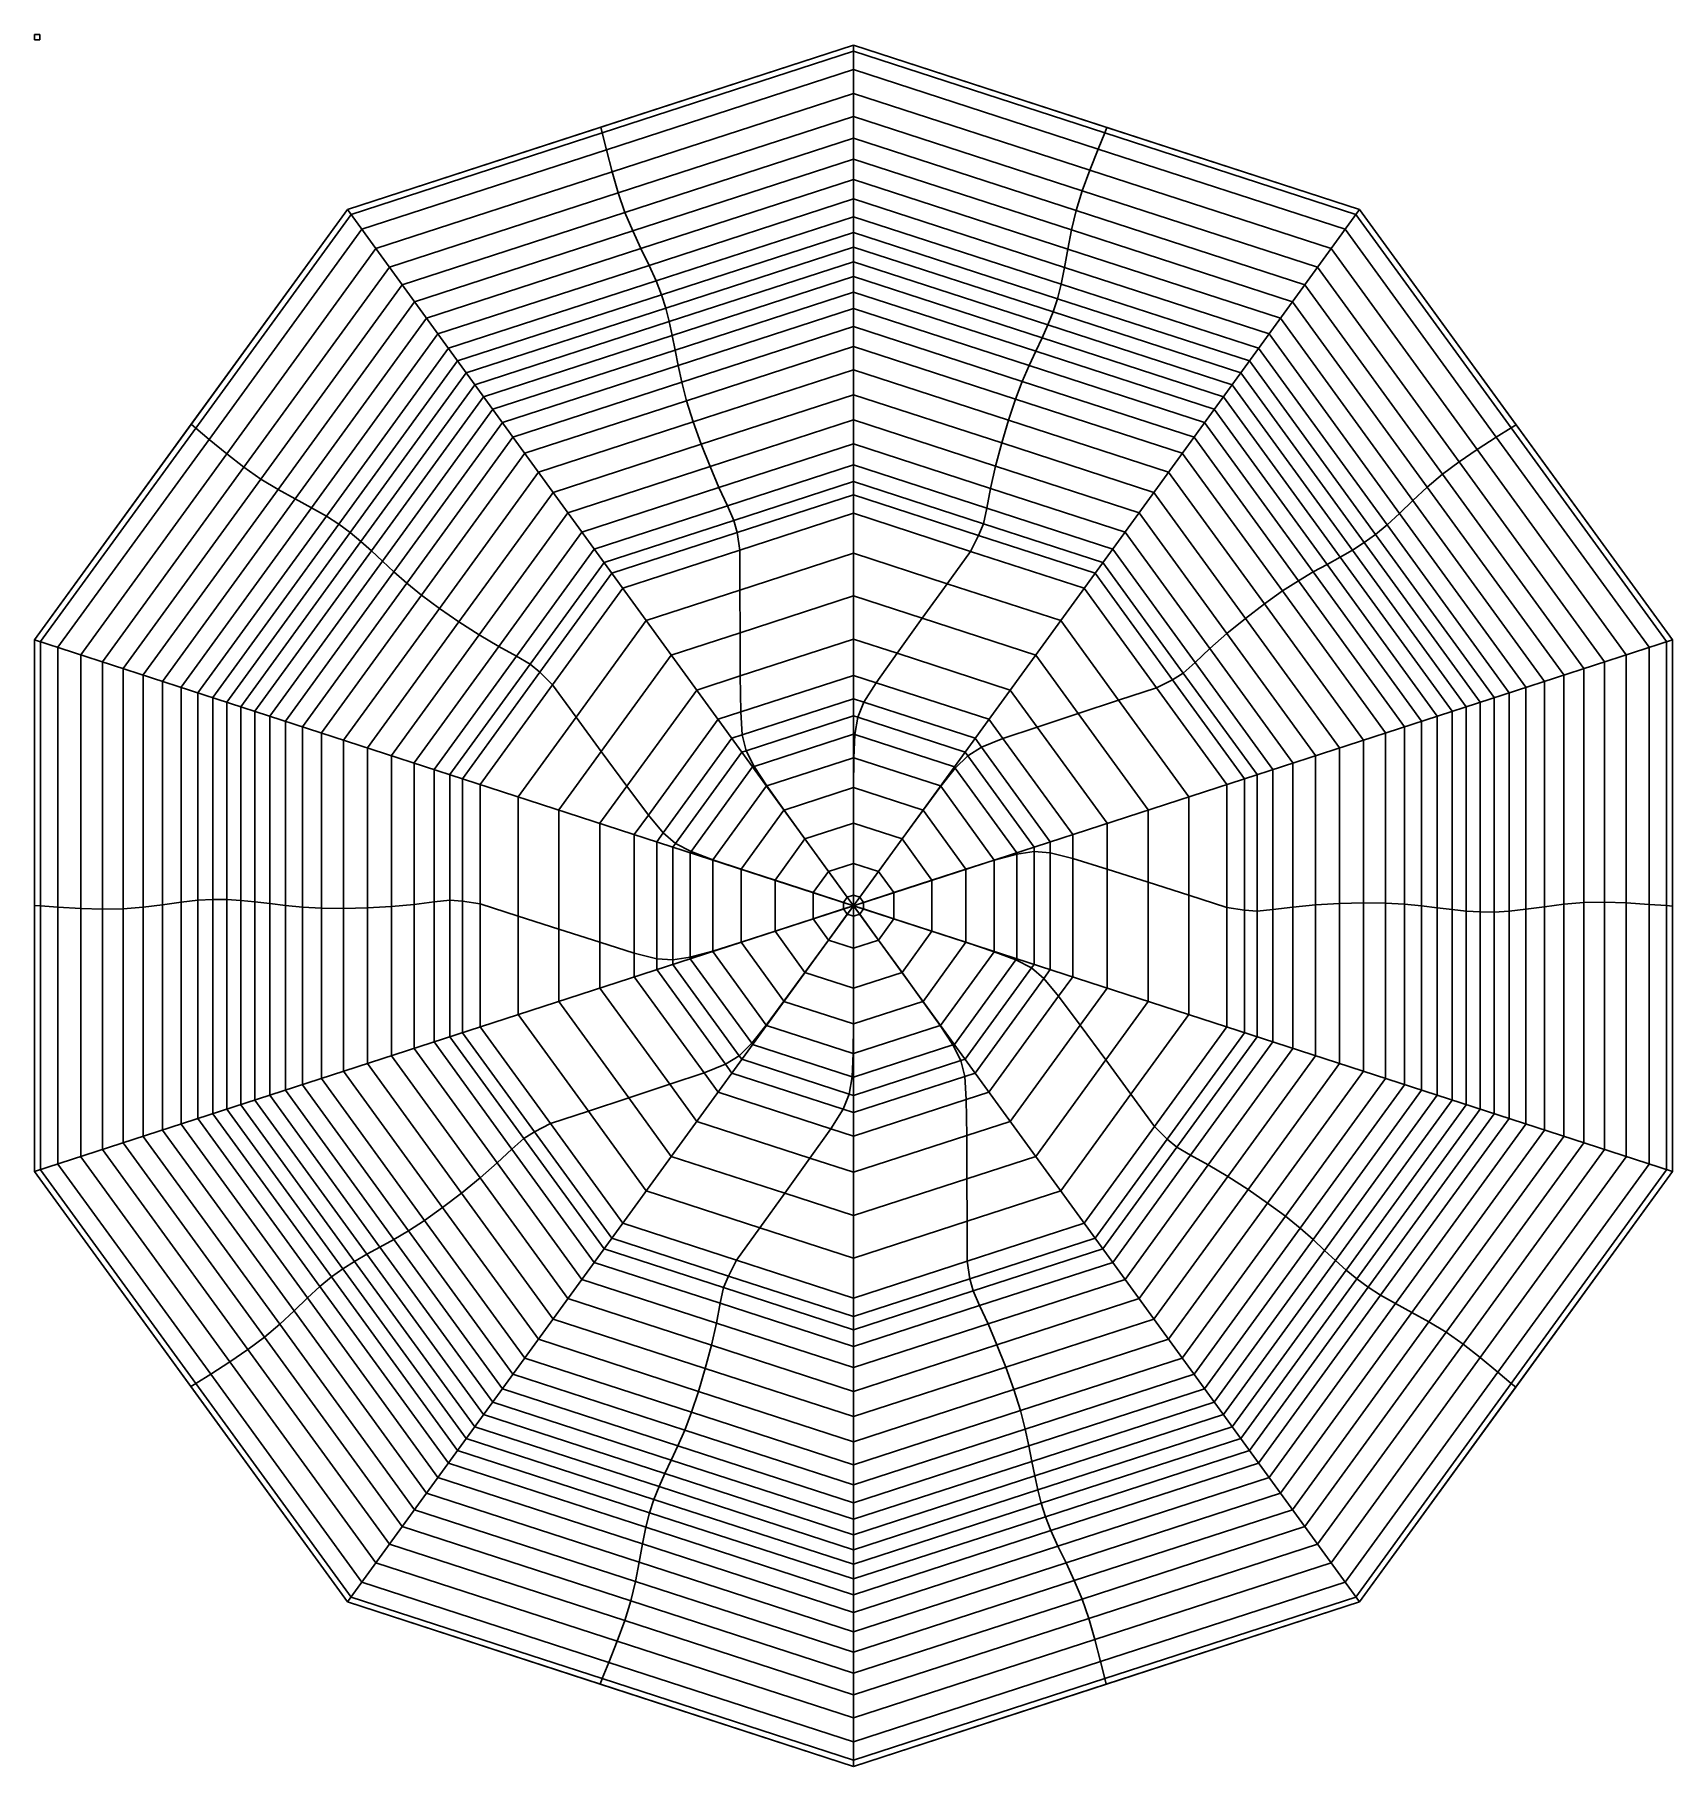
# Model space of a CAD drawing. Extents: x -1573 to 1573, y -1654 to 1674.
import ezdxf

# ---------------------------------------------------------------- set-up
doc = ezdxf.new("R2010")
doc.units = 0

msp = doc.modelspace()

# ---------------------------------------------------------------- linework, layer by layer
at = {"layer": 'CutLine', "color": 250, "linetype": 'CONTINUOUS'}
for p, q in [((-972, 1337.8), (0, 1653.7)), ((0, 1653.7), (972, 1337.8)), ((-1572.7, 511), (-972, 1337.8)), ((972, 1337.8), (1572.7, 511)), ((-1572.7, -511), (-1572.7, 511)), ((1572.7, 511), (1572.7, -511)), ((-972, -1337.8), (-1572.7, -511)), ((1572.7, -511), (972, -1337.8)), ((0, -1653.7), (-972, -1337.8)), ((972, -1337.8), (0, -1653.7))]:
    msp.add_line(p, q, dxfattribs=at)
at = {"layer": 'MountainLine', "color": 1, "linetype": 'CONTINUOUS'}
for p, q in [((-485.3, 1496), (0, 1653.7)), ((-485.3, 1496), (0, 1653.7)), ((-482.6, 1485.1), (0, 1641.9)), ((0, 0), (0, 1653.7)), ((-474.6, 1452.4), (0, 1606.6)), ((-463.6, 1409.9), (0, 1560.5)), ((-451.9, 1369.7), (0, 1516.5)), ((-439, 1332.1), (0, 1474.8)), ((482.5, 1485.1), (965.1, 1328.3)), ((486.7, 1495.5), (972, 1337.8)), ((486.7, 1495.5), (972, 1337.8)), ((-424.1, 1296.7), (0, 1434.5)), ((469.7, 1453.9), (944.3, 1299.7)), ((453.7, 1413.1), (917.3, 1262.5)), ((-408.2, 1262.6), (0, 1395.2)), ((439.5, 1373.7), (891.4, 1226.9)), ((-1271.9, 925), (-972, 1337.8)), ((-1271.9, 925), (-972, 1337.8)), ((0, 0), (-972, 1337.8)), ((405.5, 1226.1), (0, 1357.9)), ((0, 0), (972, 1337.8)), ((427.8, 1335.8), (866.8, 1193.1)), ((-1263.4, 917.8), (-965.1, 1328.3)), ((-1237.6, 896), (-944.3, 1299.7)), ((399.1, 1194.1), (0, 1323.8)), ((419, 1298.3), (843.2, 1160.5)), ((391.8, 1166.3), (0, 1293.6)), ((383.3, 1140.8), (0, 1265.4)), ((-1203.8, 868.2), (-917.3, 1262.5)), ((373.5, 1116.1), (0, 1237.4)), ((411.9, 1261.4), (820.1, 1128.7)), ((-1170.7, 842.5), (-891.4, 1226.9)), ((-392.6, 1230.3), (-798.1, 1098.5)), ((-379, 1200.7), (-778.1, 1071)), ((362.4, 1091), (0, 1208.8)), ((-1138.2, 819.6), (-866.8, 1193.1)), ((-368.6, 1173.9), (-760.4, 1046.6)), ((-342.7, 1067.7), (0, 1179)), ((-1105.3, 799.7), (-843.2, 1160.5)), ((-360.4, 1148.2), (-743.8, 1023.7)), ((-336.9, 1037.8), (0, 1147.3)), ((-1072.4, 781.5), (-820.1, 1128.7)), ((-353.8, 1122.5), (-727.3, 1001.1)), ((-329.9, 1005.7), (0, 1112.9)), ((1048.7, 753.6), (798.1, 1098.5)), ((-348.1, 1095.7), (-710.5, 977.9)), ((-320.5, 970.2), (0, 1074.3)), ((350.3, 1065.2), (693, 953.8)), ((1024.8, 731.5), (778.1, 1071)), ((337.4, 1037.7), (674.4, 928.2)), ((1002.5, 713.3), (760.4, 1046.6)), ((-307.7, 929.8), (0, 1029.8)), ((324.2, 1007.5), (654.1, 900.3)), ((958.2, 683.4), (727.3, 1001.1)), ((980.7, 697.6), (743.8, 1023.7)), ((-292.4, 886.7), (0, 981.7)), ((311, 973.3), (631.5, 869.2)), ((934.5, 669.6), (710.5, 977.9)), ((-904.8, 662.3), (-693, 953.8)), ((-275.6, 843.7), (0, 933.3)), ((297.6, 933.1), (605.3, 833.1)), ((-882.6, 641.6), (-674.4, 928.2)), ((-858, 619.7), (-654.1, 900.3)), ((1234.6, 900.2), (1527.9, 496.5)), ((1263.3, 917.9), (1561.5, 507.4)), ((1272.8, 923.8), (1572.7, 511)), ((1272.8, 923.8), (1572.7, 511)), ((-829.6, 596.5), (-631.5, 869.2)), ((-258.4, 803.4), (0, 887.4)), ((284.7, 889.2), (577, 794.2)), ((1197.7, 876.6), (1484.2, 482.2)), ((-795.4, 571.3), (-605.3, 833.1)), ((256, 763.9), (0, 847)), ((273, 844.6), (548.6, 755)), ((1163, 853), (1442.3, 468.6)), ((249.4, 733.8), (0, 814.8)), ((263.2, 801.9), (521.6, 717.9)), ((1102.1, 804.1), (1364.3, 443.3)), ((1131.2, 829.2), (1402.6, 455.7)), ((-757.7, 545.5), (-577, 794.2)), ((-241.9, 768.4), (-497.9, 685.3)), ((240.4, 711.5), (0, 789.6)), ((1074.6, 778.4), (1326.9, 431.1)), ((-1040.8, 764.5), (-1291.4, 419.6)), ((-1012.3, 748.6), (-1259, 409.1)), ((-988.2, 733), (-1230.3, 399.8)), ((-718.9, 520.6), (-548.6, 755)), ((-229.6, 740.2), (-478.9, 659.2)), ((225, 680.8), (0, 753.9)), ((-966.5, 717.1), (-1203.4, 391)), ((-946, 700.1), (-1176.9, 382.4)), ((-681.3, 498.1), (-521.6, 717.9)), ((-223.7, 716.9), (-464.1, 638.8)), ((-925.6, 681.8), (-1149.6, 373.5)), ((-218.1, 683), (-443.1, 609.9)), ((-218.1, 606.3), (0, 677.2)), ((656.1, 467.5), (497.9, 685.3)), ((612.6, 434.3), (464.1, 638.8)), ((633.1, 447.1), (478.9, 659.2)), ((882.9, 641.2), (1091.1, 354.5)), ((909.5, 655.9), (1121.3, 364.3)), ((179.9, 618.7), (398, 547.8)), ((582.2, 418.5), (443.1, 609.9)), ((823.7, 604.7), (1021.8, 332)), ((854.5, 624.5), (1058.4, 343.9)), ((-217.8, 524.6), (0, 595.4)), ((789.2, 580), (979.4, 318.2)), ((-532.8, 362.3), (-398, 547.8)), ((132.2, 552.4), (350, 481.7)), ((753, 552.1), (933.7, 303.4)), ((0, 0), (-1572.7, 511)), ((-1572.7, 0.7), (-1572.7, 511)), ((-1572.7, 0.7), (-1572.7, 511)), ((-1561.5, -0.1), (-1561.5, 507.4)), ((-217.4, 441.6), (0, 512.2)), ((0, 0), (1572.7, 511)), ((717.3, 522.8), (887.6, 288.4)), ((-1527.9, -2.6), (-1527.9, 496.5)), ((-1484.2, -5.2), (-1484.2, 482.2)), ((-1442.3, -6.5), (-1442.3, 468.6)), ((-647.4, 479.5), (-805.6, 261.7)), ((-484.6, 296.4), (-350, 481.7)), ((83.7, 485), (301.1, 414.4)), ((684.3, 494), (844, 274.2)), ((-1402.6, -5.9), (-1402.6, 455.7)), ((-1364.3, -2.7), (-1364.3, 443.3)), ((-620.8, 463.9), (-775, 251.8)), ((-602.4, 448.5), (-750.9, 244)), ((-216.6, 372.3), (0, 442.6)), ((-1326.9, 1.9), (-1326.9, 431.1)), ((-577.9, 424.4), (-717, 233)), ((-435.4, 229.4), (-301.1, 414.4)), ((43.6, 428.5), (260.2, 358.1)), ((1230.3, -12.2), (1230.3, 399.8)), ((1259, -10.6), (1259, 409.1)), ((1291.4, -6.7), (1291.4, 419.6)), ((-213.7, 328), (0, 397.5)), ((19.9, 391), (233.6, 321.6)), ((431.6, 369.2), (566.2, 184)), ((509.2, 394.8), (644, 209.3)), ((1149.6, -7.5), (1149.6, 373.5)), ((1176.9, -10.3), (1176.9, 382.4)), ((1203.4, -12), (1203.4, 391)), ((-1121.3, 4), (-1121.3, 364.3)), ((-1091.1, 0.3), (-1091.1, 354.5)), ((-1058.4, -3), (-1058.4, 343.9)), ((-394, 173.9), (-260.2, 358.1)), ((-206.3, 297.7), (0, 364.8)), ((8.1, 362.1), (214.4, 295.1)), ((352.8, 343.2), (487.1, 158.3)), ((-1021.8, -5), (-1021.8, 332)), ((-979.4, -5.3), (-979.4, 318.2)), ((-933.7, -4), (-933.7, 303.4)), ((-365.7, 139.8), (-233.6, 321.6)), ((-190.9, 267.6), (0, 329.6)), ((2.8, 328.7), (193.7, 266.6)), ((246, 304.6), (378, 122.8)), ((287.1, 321), (421, 136.8)), ((-887.6, -1.4), (-887.6, 288.4)), ((-844, 2.5), (-844, 274.2)), ((-341.9, 119.6), (-214.4, 295.1)), ((-311.7, 104.2), (-193.7, 266.6)), ((-166.5, 230.2), (0, 284.2)), ((0.6, 284), (167.1, 230)), ((219.4, 288.2), (346.9, 112.7)), ((195.5, 264.3), (313.5, 101.9)), ((717, -3.6), (717, 233)), ((750.9, -8.8), (750.9, 244)), ((775, -10.4), (775, 251.8)), ((805.6, -7.4), (805.6, 261.7)), ((-644, -20.1), (-644, 209.3)), ((-270, 88.4), (-167.1, 230)), ((-133.4, 183.8), (0, 227.1)), ((0.1, 227.1), (133.5, 183.8)), ((167.5, 229.4), (270.3, 87.8)), ((-566.2, -45), (-566.2, 184)), ((-216, 70.3), (-133.5, 183.8)), ((133.6, 183.7), (216, 70.2)), ((-487.1, -70.3), (-487.1, 158.3)), ((-421, -91), (-421, 136.8)), ((-93.2, 128.2), (0, 158.5)), ((0, 158.5), (93.2, 128.2)), ((-378, -101.9), (-378, 122.8)), ((-346.9, -104.2), (-346.9, 112.7)), ((-313.5, -98.9), (-313.5, 101.9)), ((-150.7, 49), (-93.2, 128.2)), ((93.2, 128.2), (150.7, 49)), ((346.9, 104.2), (346.9, -112.7)), ((378, 101.9), (378, -122.8)), ((-270.3, -87.2), (-270.3, 87.8)), ((-216, -70.1), (-216, 70.2)), ((-47.9, 65.9), (0, 81.4)), ((0, 81.4), (47.9, 65.9)), ((216, 70.1), (216, -70.2)), ((270.3, 87.2), (270.3, -87.8)), ((313.5, 98.9), (313.5, -101.9)), ((421, 91), (421, -136.8)), ((487.1, 70.3), (487.1, -158.3)), ((-150.7, -49), (-150.7, 49)), ((-77.4, 25.2), (-47.9, 65.9)), ((47.9, 65.9), (77.5, 25.2)), ((150.7, 49), (150.7, -49)), ((566.2, 45), (566.2, -184)), ((0, 0), (-1572.7, -511)), ((-1291.4, 6.7), (-1291.4, -419.6)), ((-1259, 10.6), (-1259, -409.1)), ((-1230.3, 12.2), (-1230.3, -399.8)), ((-1203.4, 12), (-1203.4, -391)), ((-1176.9, 10.3), (-1176.9, -382.4)), ((-1149.6, 7.5), (-1149.6, -373.5)), ((0, 0), (-972, -1337.8)), ((-805.6, 7.4), (-805.6, -261.7)), ((-775, 10.4), (-775, -251.8)), ((-750.9, 8.8), (-750.9, -244)), ((-717, 3.6), (-717, -233)), ((-77.5, -25.2), (-77.5, 25.2)), ((-19.4, 6.3), (-12, 16.5)), ((-19.4, -6.3), (-19.4, 6.3)), ((-12, 16.5), (0, 20.4)), ((0, 20.4), (12, 16.5)), ((0, 0), (0, -1653.7)), ((0, 0), (972, -1337.8)), ((0, 0), (1572.7, -511)), ((0, 0), (0, 0)), ((0, 0), (0, 0)), ((0, 0), (0, 0)), ((0, 0), (0, 0)), ((0, 0), (0, 0)), ((0, 0), (0, 0)), ((0, 0), (0, 0)), ((0, 0), (0, 0)), ((0, 0), (0, 0)), ((0, 0), (0, 0)), ((0, 0), (0, 0)), ((0, 0), (0, 0)), ((0, 0), (0, 0)), ((0, 0), (0, 0)), ((0, 0), (0, 0)), ((0, 0), (0, 0)), ((0, 0), (0, 0)), ((0, 0), (0, 0)), ((0, 0), (0, 0)), ((0, 0), (0, 0)), ((12, 16.5), (19.4, 6.3)), ((19.4, 6.3), (19.4, -6.3)), ((77.5, 25.2), (77.5, -25.2)), ((644, 20.1), (644, -209.3)), ((887.6, 1.4), (887.6, -288.4)), ((933.7, 4), (933.7, -303.4)), ((979.4, 5.3), (979.4, -318.2)), ((1021.8, 5), (1021.8, -332)), ((1058.4, 3), (1058.4, -343.9)), ((1364.3, 2.7), (1364.3, -443.3)), ((1402.6, 5.9), (1402.6, -455.7)), ((1442.3, 6.5), (1442.3, -468.6)), ((1484.2, 5.2), (1484.2, -482.2)), ((1527.9, 2.6), (1527.9, -496.5)), ((1561.5, 0.1), (1561.5, -507.4)), ((-47.9, -65.9), (-77.5, -25.2)), ((-12, -16.5), (-19.4, -6.3)), ((0, -20.4), (-12, -16.5)), ((12, -16.5), (0, -20.4)), ((19.4, -6.3), (12, -16.5)), ((77.4, -25.2), (47.9, -65.9)), ((844, -2.5), (844, -274.2)), ((1091.1, -0.3), (1091.1, -354.5)), ((1121.3, -4), (1121.3, -364.3)), ((1326.9, -1.9), (1326.9, -431.1)), ((1572.7, -0.7), (1572.7, -511)), ((1572.7, -0.7), (1572.7, -511)), ((-93.2, -128.2), (-150.7, -49)), ((0, -81.4), (-47.9, -65.9)), ((47.9, -65.9), (0, -81.4)), ((150.7, -49), (93.2, -128.2)), ((-167.5, -229.4), (-270.3, -87.8)), ((-133.6, -183.7), (-216, -70.2)), ((216, -70.3), (133.5, -183.8)), ((270, -88.4), (167.1, -230)), ((-246, -304.6), (-378, -122.8)), ((-219.4, -288.2), (-346.9, -112.7)), ((-195.5, -264.3), (-313.5, -101.9)), ((0, -158.5), (-93.2, -128.2)), ((93.2, -128.2), (0, -158.5)), ((311.7, -104.2), (193.7, -266.6)), ((341.9, -119.6), (214.4, -295.1)), ((-352.8, -343.2), (-487.1, -158.3)), ((-287.1, -321), (-421, -136.8)), ((365.7, -139.8), (233.6, -321.6)), ((-431.6, -369.2), (-566.2, -184)), ((-0.1, -227.1), (-133.5, -183.8)), ((133.4, -183.8), (0, -227.1)), ((394, -173.9), (260.2, -358.1)), ((-509.2, -394.8), (-644, -209.3)), ((-0.6, -284), (-167.1, -230)), ((166.5, -230.2), (0, -284.2)), ((435.4, -229.4), (301.1, -414.4)), ((577.9, -424.4), (717, -233)), ((602.4, -448.5), (750.9, -244)), ((620.8, -463.9), (775, -251.8)), ((647.4, -479.5), (805.6, -261.7)), ((-717.3, -522.8), (-887.6, -288.4)), ((-684.3, -494), (-844, -274.2)), ((-8.1, -362.1), (-214.4, -295.1)), ((-2.8, -328.7), (-193.7, -266.6)), ((190.9, -267.6), (0, -329.6)), ((206.3, -297.7), (0, -364.8)), ((484.6, -296.4), (350, -481.7)), ((-823.7, -604.7), (-1021.8, -332)), ((-789.2, -580), (-979.4, -318.2)), ((-753, -552.1), (-933.7, -303.4)), ((-19.9, -391), (-233.6, -321.6)), ((213.7, -328), (0, -397.5)), ((-909.5, -655.9), (-1121.3, -364.3)), ((-882.9, -641.2), (-1091.1, -354.5)), ((-854.5, -624.5), (-1058.4, -343.9)), ((-43.6, -428.5), (-260.2, -358.1)), ((532.8, -362.3), (398, -547.8)), ((216.6, -372.3), (0, -442.6)), ((925.6, -681.8), (1149.6, -373.5)), ((946, -700.1), (1176.9, -382.4)), ((966.5, -717.1), (1203.4, -391)), ((-1074.6, -778.4), (-1326.9, -431.1)), ((-582.2, -418.5), (-443.1, -609.9)), ((-83.7, -485), (-301.1, -414.4)), ((988.2, -733), (1230.3, -399.8)), ((1012.3, -748.6), (1259, -409.1)), ((1040.8, -764.5), (1291.4, -419.6)), ((-1131.2, -829.2), (-1402.6, -455.7)), ((-1102.1, -804.1), (-1364.3, -443.3)), ((-633.1, -447.1), (-478.9, -659.2)), ((-612.6, -434.3), (-464.1, -638.8)), ((217.4, -441.6), (0, -512.2)), ((-1234.6, -900.2), (-1527.9, -496.5)), ((-1197.7, -876.6), (-1484.2, -482.2)), ((-1163, -853), (-1442.3, -468.6)), ((-656.1, -467.5), (-497.9, -685.3)), ((-132.2, -552.4), (-350, -481.7)), ((681.3, -498.1), (521.6, -717.9)), ((-1272.8, -923.8), (-1572.7, -511)), ((-1272.8, -923.8), (-1572.7, -511)), ((-1263.3, -917.9), (-1561.5, -507.4)), ((217.8, -524.6), (0, -595.4)), ((718.9, -520.6), (548.6, -755)), ((-179.9, -618.7), (-398, -547.8)), ((757.7, -545.5), (577, -794.2)), ((795.4, -571.3), (605.3, -833.1)), ((829.6, -596.5), (631.5, -869.2)), ((218.1, -606.3), (0, -677.2)), ((218.1, -683), (443.1, -609.9)), ((858, -619.7), (654.1, -900.3)), ((223.7, -716.9), (464.1, -638.8)), ((229.6, -740.2), (478.9, -659.2)), ((882.6, -641.6), (674.4, -928.2)), ((904.8, -662.3), (693, -953.8)), ((-980.7, -697.6), (-743.8, -1023.7)), ((-958.2, -683.4), (-727.3, -1001.1)), ((-934.5, -669.6), (-710.5, -977.9)), ((-225, -680.8), (0, -753.9)), ((241.9, -768.4), (497.9, -685.3)), ((-1024.8, -731.5), (-778.1, -1071)), ((-1002.5, -713.3), (-760.4, -1046.6)), ((-263.2, -801.9), (-521.6, -717.9)), ((-240.4, -711.5), (0, -789.6)), ((-1048.7, -753.6), (-798.1, -1098.5)), ((-273, -844.6), (-548.6, -755)), ((-256, -763.9), (0, -847)), ((-249.4, -733.8), (0, -814.8)), ((-284.7, -889.2), (-577, -794.2)), ((1072.4, -781.5), (820.1, -1128.7)), ((258.4, -803.4), (0, -887.4)), ((1105.3, -799.7), (843.2, -1160.5)), ((1138.2, -819.6), (866.8, -1193.1)), ((-297.6, -933.1), (-605.3, -833.1)), ((275.6, -843.7), (0, -933.3)), ((1170.7, -842.5), (891.4, -1226.9)), ((-311, -973.3), (-631.5, -869.2)), ((292.4, -886.7), (0, -981.7)), ((1203.8, -868.2), (917.3, -1262.5)), ((1237.6, -896), (944.3, -1299.7)), ((-337.4, -1037.7), (-674.4, -928.2)), ((-324.2, -1007.5), (-654.1, -900.3)), ((307.7, -929.8), (0, -1029.8)), ((1263.4, -917.8), (965.1, -1328.3)), ((1271.9, -925), (972, -1337.8)), ((1271.9, -925), (972, -1337.8)), ((-350.3, -1065.2), (-693, -953.8)), ((320.5, -970.2), (0, -1074.3)), ((348.1, -1095.7), (710.5, -977.9)), ((329.9, -1005.7), (0, -1112.9)), ((353.8, -1122.5), (727.3, -1001.1)), ((360.4, -1148.2), (743.8, -1023.7)), ((336.9, -1037.8), (0, -1147.3)), ((368.6, -1173.9), (760.4, -1046.6)), ((-362.4, -1091), (0, -1208.8)), ((342.7, -1067.7), (0, -1179)), ((379, -1200.7), (778.1, -1071)), ((-411.9, -1261.4), (-820.1, -1128.7)), ((-373.5, -1116.1), (0, -1237.4)), ((392.6, -1230.3), (798.1, -1098.5)), ((-419, -1298.3), (-843.2, -1160.5)), ((-383.3, -1140.8), (0, -1265.4)), ((-427.8, -1335.8), (-866.8, -1193.1)), ((-399.1, -1194.1), (0, -1323.8)), ((-391.8, -1166.3), (0, -1293.6)), ((-439.5, -1373.7), (-891.4, -1226.9)), ((-405.5, -1226.1), (0, -1357.9)), ((-453.7, -1413.1), (-917.3, -1262.5)), ((408.2, -1262.6), (0, -1395.2)), ((424.1, -1296.7), (0, -1434.5)), ((-482.5, -1485.1), (-965.1, -1328.3)), ((-469.7, -1453.9), (-944.3, -1299.7)), ((-486.7, -1495.5), (-972, -1337.8)), ((-486.7, -1495.5), (-972, -1337.8)), ((439, -1332.1), (0, -1474.8)), ((451.9, -1369.7), (0, -1516.5)), ((463.6, -1409.9), (0, -1560.5)), ((474.6, -1452.4), (0, -1606.6)), ((482.6, -1485.1), (0, -1641.9)), ((485.3, -1496), (0, -1653.7)), ((485.3, -1496), (0, -1653.7))]:
    msp.add_line(p, q, dxfattribs=at)
at = {"layer": 'reference 10mm', "color": 250, "linetype": 'CONTINUOUS'}
for p, q in [((-1562.7, 1673.7), (-1572.7, 1673.7)), ((-1572.7, 1673.7), (-1572.7, 1663.7)), ((-1572.7, 1663.7), (-1562.7, 1663.7)), ((-1562.7, 1663.7), (-1562.7, 1673.7))]:
    msp.add_line(p, q, dxfattribs=at)
at = {"layer": 'ValleyLine', "color": 5, "linetype": 'CONTINUOUS'}
for p, q in [((486.7, 1495.5), (0, 1653.7)), ((486.7, 1495.5), (0, 1653.7)), ((482.5, 1485.1), (0, 1641.9)), ((469.7, 1453.9), (0, 1606.6)), ((453.7, 1413.1), (0, 1560.5)), ((439.5, 1373.7), (0, 1516.5)), ((-485.3, 1496), (-972, 1337.8)), ((-485.3, 1496), (-972, 1337.8)), ((-482.6, 1485.1), (-965.1, 1328.3)), ((-482.6, 1485.1), (-485.3, 1496)), ((-485.3, 1496), (-485.3, 1496)), ((-485.3, 1496), (-485.3, 1496)), ((-474.6, 1452.4), (-482.6, 1485.1)), ((427.8, 1335.8), (0, 1474.8)), ((469.7, 1453.9), (482.5, 1485.1)), ((482.5, 1485.1), (486.7, 1495.5)), ((486.7, 1495.5), (486.7, 1495.5)), ((486.7, 1495.5), (486.7, 1495.5)), ((-474.6, 1452.4), (-944.3, 1299.7)), ((-463.6, 1409.9), (-474.6, 1452.4)), ((419, 1298.3), (0, 1434.5)), ((453.7, 1413.1), (469.7, 1453.9)), ((-463.6, 1409.9), (-917.3, 1262.5)), ((-451.9, 1369.7), (-463.6, 1409.9)), ((439.5, 1373.7), (453.7, 1413.1)), ((-451.9, 1369.7), (-891.4, 1226.9)), ((-439, 1332.1), (-451.9, 1369.7)), ((411.9, 1261.4), (0, 1395.2)), ((427.8, 1335.8), (439.5, 1373.7)), ((-439, 1332.1), (-866.8, 1193.1)), ((-424.1, 1296.7), (-439, 1332.1)), ((-392.6, 1230.3), (0, 1357.9)), ((419, 1298.3), (427.8, 1335.8)), ((1272.8, 923.8), (972, 1337.8)), ((1272.8, 923.8), (972, 1337.8)), ((-379, 1200.7), (0, 1323.8)), ((411.9, 1261.4), (419, 1298.3)), ((1234.6, 900.2), (944.3, 1299.7)), ((1263.3, 917.9), (965.1, 1328.3)), ((-424.1, 1296.7), (-843.2, 1160.5)), ((-408.2, 1262.6), (-424.1, 1296.7)), ((-368.6, 1173.9), (0, 1293.6)), ((-360.4, 1148.2), (0, 1265.4)), ((-408.2, 1262.6), (-820.1, 1128.7)), ((-392.6, 1230.3), (-408.2, 1262.6)), ((-353.8, 1122.5), (0, 1237.4)), ((405.5, 1226.1), (411.9, 1261.4)), ((1197.7, 876.6), (917.3, 1262.5)), ((-379, 1200.7), (-392.6, 1230.3)), ((-368.6, 1173.9), (-379, 1200.7)), ((-348.1, 1095.7), (0, 1208.8)), ((399.1, 1194.1), (405.5, 1226.1)), ((405.5, 1226.1), (798.1, 1098.5)), ((1163, 853), (891.4, 1226.9)), ((-360.4, 1148.2), (-368.6, 1173.9)), ((350.3, 1065.2), (0, 1179)), ((383.3, 1140.8), (391.8, 1166.3)), ((391.8, 1166.3), (399.1, 1194.1)), ((391.8, 1166.3), (760.4, 1046.6)), ((399.1, 1194.1), (778.1, 1071)), ((1131.2, 829.2), (866.8, 1193.1)), ((-353.8, 1122.5), (-360.4, 1148.2)), ((337.4, 1037.7), (0, 1147.3)), ((373.5, 1116.1), (383.3, 1140.8)), ((383.3, 1140.8), (743.8, 1023.7)), ((1102.1, 804.1), (843.2, 1160.5)), ((-1040.8, 764.5), (-798.1, 1098.5)), ((-348.1, 1095.7), (-353.8, 1122.5)), ((324.2, 1007.5), (0, 1112.9)), ((362.4, 1091), (373.5, 1116.1)), ((373.5, 1116.1), (727.3, 1001.1)), ((1074.6, 778.4), (820.1, 1128.7)), ((-1012.3, 748.6), (-778.1, 1071)), ((-342.7, 1067.7), (-693, 953.8)), ((-342.7, 1067.7), (-348.1, 1095.7)), ((-336.9, 1037.8), (-342.7, 1067.7)), ((311, 973.3), (0, 1074.3)), ((337.4, 1037.7), (350.3, 1065.2)), ((350.3, 1065.2), (362.4, 1091)), ((362.4, 1091), (710.5, 977.9)), ((-988.2, 733), (-760.4, 1046.6)), ((-336.9, 1037.8), (-674.4, 928.2)), ((-329.9, 1005.7), (-336.9, 1037.8)), ((324.2, 1007.5), (337.4, 1037.7)), ((-966.5, 717.1), (-743.8, 1023.7)), ((-946, 700.1), (-727.3, 1001.1)), ((-329.9, 1005.7), (-654.1, 900.3)), ((-320.5, 970.2), (-329.9, 1005.7)), ((297.6, 933.1), (0, 1029.8)), ((311, 973.3), (324.2, 1007.5)), ((-925.6, 681.8), (-710.5, 977.9)), ((-320.5, 970.2), (-631.5, 869.2)), ((-307.7, 929.8), (-320.5, 970.2)), ((284.7, 889.2), (0, 981.7)), ((297.6, 933.1), (311, 973.3)), ((273, 844.6), (0, 933.3)), ((284.7, 889.2), (297.6, 933.1)), ((909.5, 655.9), (693, 953.8)), ((-1271.9, 925), (-1572.7, 511)), ((-1271.9, 925), (-1572.7, 511)), ((-1263.4, 917.8), (-1561.5, 507.4)), ((-1263.4, 917.8), (-1271.9, 925)), ((-1271.9, 925), (-1271.9, 925)), ((-1271.9, 925), (-1271.9, 925)), ((-1237.6, 896), (-1263.4, 917.8)), ((-307.7, 929.8), (-605.3, 833.1)), ((-292.4, 886.7), (-307.7, 929.8)), ((854.5, 624.5), (654.1, 900.3)), ((882.9, 641.2), (674.4, 928.2)), ((1197.7, 876.6), (1234.6, 900.2)), ((1234.6, 900.2), (1263.3, 917.9)), ((1263.3, 917.9), (1272.8, 923.8)), ((1272.8, 923.8), (1272.8, 923.8)), ((1272.8, 923.8), (1272.8, 923.8)), ((-1237.6, 896), (-1527.9, 496.5)), ((-1203.8, 868.2), (-1484.2, 482.2)), ((-1203.8, 868.2), (-1237.6, 896)), ((-1170.7, 842.5), (-1203.8, 868.2)), ((-292.4, 886.7), (-577, 794.2)), ((-275.6, 843.7), (-292.4, 886.7)), ((263.2, 801.9), (0, 887.4)), ((273, 844.6), (284.7, 889.2)), ((823.7, 604.7), (631.5, 869.2)), ((1163, 853), (1197.7, 876.6)), ((-1170.7, 842.5), (-1442.3, 468.6)), ((-1138.2, 819.6), (-1170.7, 842.5)), ((-275.6, 843.7), (-548.6, 755)), ((-258.4, 803.4), (-275.6, 843.7)), ((-241.9, 768.4), (0, 847)), ((263.2, 801.9), (273, 844.6)), ((789.2, 580), (605.3, 833.1)), ((1131.2, 829.2), (1163, 853)), ((-1138.2, 819.6), (-1402.6, 455.7)), ((-1105.3, 799.7), (-1364.3, 443.3)), ((-1105.3, 799.7), (-1138.2, 819.6)), ((-1072.4, 781.5), (-1105.3, 799.7)), ((-258.4, 803.4), (-521.6, 717.9)), ((-241.9, 768.4), (-258.4, 803.4)), ((-229.6, 740.2), (0, 814.8)), ((256, 763.9), (263.2, 801.9)), ((1074.6, 778.4), (1102.1, 804.1)), ((1102.1, 804.1), (1131.2, 829.2)), ((-1072.4, 781.5), (-1326.9, 431.1)), ((-1040.8, 764.5), (-1072.4, 781.5)), ((-229.6, 740.2), (-241.9, 768.4)), ((-223.7, 716.9), (0, 789.6)), ((753, 552.1), (577, 794.2)), ((1048.7, 753.6), (1074.6, 778.4)), ((-1012.3, 748.6), (-1040.8, 764.5)), ((-988.2, 733), (-1012.3, 748.6)), ((-966.5, 717.1), (-988.2, 733)), ((-223.7, 716.9), (-229.6, 740.2)), ((-218.1, 683), (0, 753.9)), ((240.4, 711.5), (249.4, 733.8)), ((249.4, 733.8), (256, 763.9)), ((249.4, 733.8), (478.9, 659.2)), ((256, 763.9), (497.9, 685.3)), ((717.3, 522.8), (548.6, 755)), ((1024.8, 731.5), (1048.7, 753.6)), ((1048.7, 753.6), (1291.4, 419.6)), ((-946, 700.1), (-966.5, 717.1)), ((-925.6, 681.8), (-946, 700.1)), ((-218.1, 683), (-223.7, 716.9)), ((225, 680.8), (240.4, 711.5)), ((240.4, 711.5), (464.1, 638.8)), ((684.3, 494), (521.6, 717.9)), ((980.7, 697.6), (1002.5, 713.3)), ((1002.5, 713.3), (1024.8, 731.5)), ((1002.5, 713.3), (1230.3, 399.8)), ((1024.8, 731.5), (1259, 409.1)), ((-904.8, 662.3), (-925.6, 681.8)), ((-647.4, 479.5), (-497.9, 685.3)), ((-218.1, 606.3), (-218.1, 683)), ((179.9, 618.7), (0, 677.2)), ((179.9, 618.7), (225, 680.8)), ((225, 680.8), (443.1, 609.9)), ((909.5, 655.9), (934.5, 669.6)), ((934.5, 669.6), (958.2, 683.4)), ((934.5, 669.6), (1149.6, 373.5)), ((958.2, 683.4), (980.7, 697.6)), ((958.2, 683.4), (1176.9, 382.4)), ((980.7, 697.6), (1203.4, 391)), ((-904.8, 662.3), (-1121.3, 364.3)), ((-882.6, 641.6), (-1091.1, 354.5)), ((-882.6, 641.6), (-904.8, 662.3)), ((-858, 619.7), (-882.6, 641.6)), ((-620.8, 463.9), (-478.9, 659.2)), ((-602.4, 448.5), (-464.1, 638.8)), ((854.5, 624.5), (882.9, 641.2)), ((882.9, 641.2), (909.5, 655.9)), ((-858, 619.7), (-1058.4, 343.9)), ((-829.6, 596.5), (-858, 619.7)), ((-577.9, 424.4), (-443.1, 609.9)), ((-218.1, 606.3), (-398, 547.8)), ((-217.8, 524.6), (-218.1, 606.3)), ((132.2, 552.4), (179.9, 618.7)), ((789.2, 580), (823.7, 604.7)), ((823.7, 604.7), (854.5, 624.5)), ((-829.6, 596.5), (-1021.8, 332)), ((-795.4, 571.3), (-979.4, 318.2)), ((-795.4, 571.3), (-829.6, 596.5)), ((-757.7, 545.5), (-795.4, 571.3)), ((132.2, 552.4), (0, 595.4)), ((753, 552.1), (789.2, 580)), ((-757.7, 545.5), (-933.7, 303.4)), ((-718.9, 520.6), (-757.7, 545.5)), ((83.7, 485), (132.2, 552.4)), ((509.2, 394.8), (398, 547.8)), ((717.3, 522.8), (753, 552.1)), ((-718.9, 520.6), (-887.6, 288.4)), ((-681.3, 498.1), (-718.9, 520.6)), ((-217.8, 524.6), (-350, 481.7)), ((-217.4, 441.6), (-217.8, 524.6)), ((83.7, 485), (0, 512.2)), ((684.3, 494), (717.3, 522.8)), ((1561.5, 0.1), (1561.5, 507.4)), ((1572.7, -0.7), (1572.7, 511)), ((1572.7, -0.7), (1572.7, 511)), ((-681.3, 498.1), (-844, 274.2)), ((-647.4, 479.5), (-681.3, 498.1)), ((-620.8, 463.9), (-647.4, 479.5)), ((43.6, 428.5), (83.7, 485)), ((431.6, 369.2), (350, 481.7)), ((633.1, 447.1), (656.1, 467.5)), ((656.1, 467.5), (684.3, 494)), ((656.1, 467.5), (805.6, 261.7)), ((1442.3, 6.5), (1442.3, 468.6)), ((1484.2, 5.2), (1484.2, 482.2)), ((1527.9, 2.6), (1527.9, 496.5)), ((-602.4, 448.5), (-620.8, 463.9)), ((-577.9, 424.4), (-602.4, 448.5)), ((-217.4, 441.6), (-301.1, 414.4)), ((-216.6, 372.3), (-217.4, 441.6)), ((43.6, 428.5), (0, 442.6)), ((582.2, 418.5), (612.6, 434.3)), ((612.6, 434.3), (633.1, 447.1)), ((612.6, 434.3), (750.9, 244)), ((633.1, 447.1), (775, 251.8)), ((1364.3, 2.7), (1364.3, 443.3)), ((1402.6, 5.9), (1402.6, 455.7)), ((-1291.4, 6.7), (-1291.4, 419.6)), ((-1259, 10.6), (-1259, 409.1)), ((-1230.3, 12.2), (-1230.3, 399.8)), ((-532.8, 362.3), (-577.9, 424.4)), ((19.9, 391), (43.6, 428.5)), ((352.8, 343.2), (301.1, 414.4)), ((509.2, 394.8), (582.2, 418.5)), ((582.2, 418.5), (717, 233)), ((1326.9, -1.9), (1326.9, 431.1)), ((-1203.4, 12), (-1203.4, 391)), ((-1176.9, 10.3), (-1176.9, 382.4)), ((-1149.6, 7.5), (-1149.6, 373.5)), ((-216.6, 372.3), (-260.2, 358.1)), ((-213.7, 328), (-216.6, 372.3)), ((19.9, 391), (0, 397.5)), ((8.1, 362.1), (19.9, 391)), ((352.8, 343.2), (431.6, 369.2)), ((431.6, 369.2), (509.2, 394.8)), ((-532.8, 362.3), (-644, 209.3)), ((-484.6, 296.4), (-532.8, 362.3)), ((8.1, 362.1), (0, 364.8)), ((2.8, 328.7), (8.1, 362.1)), ((287.1, 321), (260.2, 358.1)), ((287.1, 321), (352.8, 343.2)), ((1058.4, 3), (1058.4, 343.9)), ((1091.1, -0.3), (1091.1, 354.5)), ((1121.3, -4), (1121.3, 364.3)), ((-213.7, 328), (-233.6, 321.6)), ((-206.3, 297.7), (-213.7, 328)), ((2.8, 328.7), (0, 329.6)), ((0.6, 284), (2.8, 328.7)), ((219.4, 288.2), (246, 304.6)), ((246, 304.6), (233.6, 321.6)), ((246, 304.6), (287.1, 321)), ((933.7, 4), (933.7, 303.4)), ((979.4, 5.3), (979.4, 318.2)), ((1021.8, 5), (1021.8, 332)), ((-484.6, 296.4), (-566.2, 184)), ((-435.4, 229.4), (-484.6, 296.4)), ((-206.3, 297.7), (-214.4, 295.1)), ((-190.9, 267.6), (-206.3, 297.7)), ((-190.9, 267.6), (-193.7, 266.6)), ((-166.5, 230.2), (-190.9, 267.6)), ((0.6, 284), (0, 284.2)), ((0.1, 227.1), (0.6, 284)), ((195.5, 264.3), (193.7, 266.6)), ((195.5, 264.3), (219.4, 288.2)), ((219.4, 288.2), (214.4, 295.1)), ((844, -2.5), (844, 274.2)), ((887.6, 1.4), (887.6, 288.4)), ((-805.6, 7.4), (-805.6, 261.7)), ((-775, 10.4), (-775, 251.8)), ((-750.9, 8.8), (-750.9, 244)), ((-717, 3.6), (-717, 233)), ((167.5, 229.4), (195.5, 264.3)), ((-435.4, 229.4), (-487.1, 158.3)), ((-394, 173.9), (-435.4, 229.4)), ((-166.5, 230.2), (-167.1, 230)), ((-133.4, 183.8), (-166.5, 230.2)), ((0, 158.5), (0.1, 227.1)), ((0.1, 227.1), (0, 227.1)), ((133.6, 183.7), (167.5, 229.4)), ((167.5, 229.4), (167.1, 230)), ((644, 20.1), (644, 209.3)), ((-394, 173.9), (-421, 136.8)), ((-365.7, 139.8), (-394, 173.9)), ((-133.4, 183.8), (-133.5, 183.8)), ((-93.2, 128.2), (-133.4, 183.8)), ((93.2, 128.2), (133.6, 183.7)), ((133.6, 183.7), (133.5, 183.8)), ((566.2, 45), (566.2, 184)), ((-365.7, 139.8), (-378, 122.8)), ((-341.9, 119.6), (-365.7, 139.8)), ((0, 81.4), (0, 158.5)), ((0, 158.5), (0, 158.5)), ((421, 91), (421, 136.8)), ((487.1, 70.3), (487.1, 158.3)), ((-341.9, 119.6), (-346.9, 112.7)), ((-311.7, 104.2), (-341.9, 119.6)), ((-311.7, 104.2), (-313.5, 101.9)), ((-270, 88.4), (-311.7, 104.2)), ((-47.9, 65.9), (-93.2, 128.2)), ((-93.2, 128.2), (-93.2, 128.2)), ((47.9, 65.9), (93.2, 128.2)), ((93.2, 128.2), (93.2, 128.2)), ((313.5, 98.9), (346.9, 104.2)), ((313.5, 98.9), (313.5, 101.9)), ((346.9, 104.2), (346.9, 112.7)), ((346.9, 104.2), (378, 101.9)), ((378, 101.9), (378, 122.8)), ((378, 101.9), (421, 91)), ((-270, 88.4), (-270.3, 87.8)), ((-216, 70.3), (-270, 88.4)), ((-150.7, 49), (-216, 70.3)), ((-216, 70.3), (-216, 70.2)), ((0, 20.4), (0, 81.4)), ((0, 81.4), (0, 81.4)), ((150.7, 49), (216, 70.1)), ((216, 70.1), (270.3, 87.2)), ((216, 70.1), (216, 70.2)), ((270.3, 87.2), (313.5, 98.9)), ((270.3, 87.2), (270.3, 87.8)), ((421, 91), (487.1, 70.3)), ((487.1, 70.3), (566.2, 45)), ((-77.4, 25.2), (-150.7, 49)), ((-150.7, 49), (-150.7, 49)), ((-12, 16.5), (-47.9, 65.9)), ((-47.9, 65.9), (-47.9, 65.9)), ((12, 16.5), (47.9, 65.9)), ((47.9, 65.9), (47.9, 65.9)), ((77.5, 25.2), (150.7, 49)), ((150.7, 49), (150.7, 49)), ((566.2, 45), (644, 20.1)), ((-1561.5, -0.1), (-1572.7, 0.7)), ((-1572.7, 0.7), (-1572.7, 0.7)), ((-1572.7, 0.7), (-1572.7, 0.7)), ((-1572.7, 0.7), (-1572.7, -511)), ((-1572.7, 0.7), (-1572.7, -511)), ((-1326.9, 1.9), (-1364.3, -2.7)), ((-1291.4, 6.7), (-1326.9, 1.9)), ((-1326.9, 1.9), (-1326.9, -431.1)), ((-1259, 10.6), (-1291.4, 6.7)), ((-1230.3, 12.2), (-1259, 10.6)), ((-1203.4, 12), (-1230.3, 12.2)), ((-1176.9, 10.3), (-1203.4, 12)), ((-1149.6, 7.5), (-1176.9, 10.3)), ((-1121.3, 4), (-1149.6, 7.5)), ((-1091.1, 0.3), (-1121.3, 4)), ((-1121.3, 4), (-1121.3, -364.3)), ((-1058.4, -3), (-1091.1, 0.3)), ((-1091.1, 0.3), (-1091.1, -354.5)), ((-844, 2.5), (-887.6, -1.4)), ((-805.6, 7.4), (-844, 2.5)), ((-844, 2.5), (-844, -274.2)), ((-775, 10.4), (-805.6, 7.4)), ((-750.9, 8.8), (-775, 10.4)), ((-717, 3.6), (-750.9, 8.8)), ((-644, -20.1), (-717, 3.6)), ((-77.4, 25.2), (-77.5, 25.2)), ((-19.4, 6.3), (-77.4, 25.2)), ((0, 0), (-19.4, 6.3)), ((-19.4, 6.3), (-19.4, 6.3)), ((0, 0), (-19.4, -6.3)), ((0, 0), (-12, 16.5)), ((-12, 16.5), (-12, 16.5)), ((0, 0), (-12, -16.5)), ((0, 0), (0, 20.4)), ((0, 20.4), (0, 20.4)), ((0, 0), (12, 16.5)), ((0, 0), (19.4, 6.3)), ((0, 0), (0, 0)), ((0, 0), (0, 0)), ((0, 0), (0, 0)), ((0, 0), (0, 0)), ((0, 0), (0, 0)), ((0, 0), (0, 0)), ((0, 0), (0, 0)), ((0, 0), (0, -20.4)), ((0, 0), (0, 0)), ((0, 0), (0, 0)), ((0, 0), (0, 0)), ((0, 0), (12, -16.5)), ((0, 0), (0, 0)), ((0, 0), (0, 0)), ((0, 0), (0, 0)), ((0, 0), (19.4, -6.3)), ((0, 0), (0, 0)), ((0, 0), (0, 0)), ((0, 0), (0, 0)), ((0, 0), (0, 0)), ((0, 0), (0, 0)), ((0, 0), (0, 0)), ((0, 0), (0, 0)), ((0, 0), (0, 0)), ((0, 0), (0, 0)), ((0, 0), (0, 0)), ((0, 0), (0, 0)), ((0, 0), (0, 0)), ((0, 0), (0, 0)), ((0, 0), (0, 0)), ((0, 0), (0, 0)), ((0, 0), (0, 0)), ((0, 0), (0, 0)), ((12, 16.5), (12, 16.5)), ((19.4, 6.3), (77.5, 25.2)), ((19.4, 6.3), (19.4, 6.3)), ((77.5, 25.2), (77.5, 25.2)), ((644, 20.1), (717, -3.6)), ((844, -2.5), (887.6, 1.4)), ((887.6, 1.4), (933.7, 4)), ((933.7, 4), (979.4, 5.3)), ((979.4, 5.3), (1021.8, 5)), ((1021.8, 5), (1058.4, 3)), ((1058.4, 3), (1091.1, -0.3)), ((1326.9, -1.9), (1364.3, 2.7)), ((1364.3, 2.7), (1402.6, 5.9)), ((1402.6, 5.9), (1442.3, 6.5)), ((1442.3, 6.5), (1484.2, 5.2)), ((1484.2, 5.2), (1527.9, 2.6)), ((1527.9, 2.6), (1561.5, 0.1)), ((1561.5, 0.1), (1572.7, -0.7)), ((-1527.9, -2.6), (-1561.5, -0.1)), ((-1561.5, -0.1), (-1561.5, -507.4)), ((-1484.2, -5.2), (-1527.9, -2.6)), ((-1527.9, -2.6), (-1527.9, -496.5)), ((-1442.3, -6.5), (-1484.2, -5.2)), ((-1484.2, -5.2), (-1484.2, -482.2)), ((-1402.6, -5.9), (-1442.3, -6.5)), ((-1442.3, -6.5), (-1442.3, -468.6)), ((-1364.3, -2.7), (-1402.6, -5.9)), ((-1402.6, -5.9), (-1402.6, -455.7)), ((-1364.3, -2.7), (-1364.3, -443.3)), ((-1021.8, -5), (-1058.4, -3)), ((-1058.4, -3), (-1058.4, -343.9)), ((-979.4, -5.3), (-1021.8, -5)), ((-1021.8, -5), (-1021.8, -332)), ((-933.7, -4), (-979.4, -5.3)), ((-979.4, -5.3), (-979.4, -318.2)), ((-887.6, -1.4), (-933.7, -4)), ((-933.7, -4), (-933.7, -303.4)), ((-887.6, -1.4), (-887.6, -288.4)), ((-566.2, -45), (-644, -20.1)), ((-644, -20.1), (-644, -209.3)), ((-77.5, -25.2), (-150.7, -49)), ((-19.4, -6.3), (-77.5, -25.2)), ((-77.5, -25.2), (-77.5, -25.2)), ((-12, -16.5), (-47.9, -65.9)), ((-19.4, -6.3), (-19.4, -6.3)), ((-12, -16.5), (-12, -16.5)), ((0, -20.4), (0, -81.4)), ((0, -20.4), (0, -20.4)), ((12, -16.5), (47.9, -65.9)), ((12, -16.5), (12, -16.5)), ((19.4, -6.3), (77.4, -25.2)), ((19.4, -6.3), (19.4, -6.3)), ((77.4, -25.2), (150.7, -49)), ((77.4, -25.2), (77.5, -25.2)), ((717, -3.6), (750.9, -8.8)), ((717, -3.6), (717, -233)), ((750.9, -8.8), (775, -10.4)), ((750.9, -8.8), (750.9, -244)), ((775, -10.4), (805.6, -7.4)), ((775, -10.4), (775, -251.8)), ((805.6, -7.4), (844, -2.5)), ((805.6, -7.4), (805.6, -261.7)), ((1091.1, -0.3), (1121.3, -4)), ((1121.3, -4), (1149.6, -7.5)), ((1149.6, -7.5), (1176.9, -10.3)), ((1149.6, -7.5), (1149.6, -373.5)), ((1176.9, -10.3), (1203.4, -12)), ((1176.9, -10.3), (1176.9, -382.4)), ((1203.4, -12), (1230.3, -12.2)), ((1203.4, -12), (1203.4, -391)), ((1230.3, -12.2), (1259, -10.6)), ((1230.3, -12.2), (1230.3, -399.8)), ((1259, -10.6), (1291.4, -6.7)), ((1259, -10.6), (1259, -409.1)), ((1291.4, -6.7), (1326.9, -1.9)), ((1291.4, -6.7), (1291.4, -419.6)), ((1572.7, -0.7), (1572.7, -0.7)), ((1572.7, -0.7), (1572.7, -0.7)), ((-487.1, -70.3), (-566.2, -45)), ((-566.2, -45), (-566.2, -184)), ((-150.7, -49), (-216, -70.1)), ((-150.7, -49), (-150.7, -49)), ((-47.9, -65.9), (-93.2, -128.2)), ((-47.9, -65.9), (-47.9, -65.9)), ((47.9, -65.9), (93.2, -128.2)), ((47.9, -65.9), (47.9, -65.9)), ((150.7, -49), (216, -70.3)), ((150.7, -49), (150.7, -49)), ((-421, -91), (-487.1, -70.3)), ((-487.1, -70.3), (-487.1, -158.3)), ((-378, -101.9), (-421, -91)), ((-421, -91), (-421, -136.8)), ((-313.5, -98.9), (-346.9, -104.2)), ((-270.3, -87.2), (-313.5, -98.9)), ((-313.5, -98.9), (-313.5, -101.9)), ((-216, -70.1), (-270.3, -87.2)), ((-270.3, -87.2), (-270.3, -87.8)), ((-216, -70.1), (-216, -70.2)), ((0, -81.4), (0, -158.5)), ((0, -81.4), (0, -81.4)), ((216, -70.3), (216, -70.2)), ((216, -70.3), (270, -88.4)), ((270, -88.4), (270.3, -87.8)), ((270, -88.4), (311.7, -104.2)), ((-346.9, -104.2), (-378, -101.9)), ((-378, -101.9), (-378, -122.8)), ((-346.9, -104.2), (-346.9, -112.7)), ((-93.2, -128.2), (-133.6, -183.7)), ((-93.2, -128.2), (-93.2, -128.2)), ((93.2, -128.2), (133.4, -183.8)), ((93.2, -128.2), (93.2, -128.2)), ((311.7, -104.2), (313.5, -101.9)), ((311.7, -104.2), (341.9, -119.6)), ((341.9, -119.6), (346.9, -112.7)), ((341.9, -119.6), (365.7, -139.8)), ((365.7, -139.8), (378, -122.8)), ((0, -158.5), (-0.1, -227.1)), ((0, -158.5), (0, -158.5)), ((365.7, -139.8), (394, -173.9)), ((394, -173.9), (421, -136.8)), ((435.4, -229.4), (487.1, -158.3)), ((-133.6, -183.7), (-167.5, -229.4)), ((-133.6, -183.7), (-133.5, -183.8)), ((133.4, -183.8), (166.5, -230.2)), ((133.4, -183.8), (133.5, -183.8)), ((394, -173.9), (435.4, -229.4)), ((484.6, -296.4), (566.2, -184)), ((-167.5, -229.4), (-195.5, -264.3)), ((-167.5, -229.4), (-167.1, -230)), ((-0.1, -227.1), (-0.6, -284)), ((-0.1, -227.1), (0, -227.1)), ((166.5, -230.2), (167.1, -230)), ((166.5, -230.2), (190.9, -267.6)), ((435.4, -229.4), (484.6, -296.4)), ((532.8, -362.3), (644, -209.3)), ((-656.1, -467.5), (-805.6, -261.7)), ((-633.1, -447.1), (-775, -251.8)), ((-612.6, -434.3), (-750.9, -244)), ((-582.2, -418.5), (-717, -233)), ((-195.5, -264.3), (-219.4, -288.2)), ((-195.5, -264.3), (-193.7, -266.6)), ((-219.4, -288.2), (-246, -304.6)), ((-219.4, -288.2), (-214.4, -295.1)), ((-0.6, -284), (-2.8, -328.7)), ((-0.6, -284), (0, -284.2)), ((190.9, -267.6), (193.7, -266.6)), ((190.9, -267.6), (206.3, -297.7)), ((206.3, -297.7), (214.4, -295.1)), ((206.3, -297.7), (213.7, -328)), ((484.6, -296.4), (532.8, -362.3)), ((681.3, -498.1), (844, -274.2)), ((718.9, -520.6), (887.6, -288.4)), ((-287.1, -321), (-352.8, -343.2)), ((-246, -304.6), (-287.1, -321)), ((-287.1, -321), (-260.2, -358.1)), ((-246, -304.6), (-233.6, -321.6)), ((-2.8, -328.7), (-8.1, -362.1)), ((-2.8, -328.7), (0, -329.6)), ((213.7, -328), (233.6, -321.6)), ((213.7, -328), (216.6, -372.3)), ((757.7, -545.5), (933.7, -303.4)), ((795.4, -571.3), (979.4, -318.2)), ((829.6, -596.5), (1021.8, -332)), ((-352.8, -343.2), (-431.6, -369.2)), ((-352.8, -343.2), (-301.1, -414.4)), ((-8.1, -362.1), (-19.9, -391)), ((-8.1, -362.1), (0, -364.8)), ((216.6, -372.3), (260.2, -358.1)), ((532.8, -362.3), (577.9, -424.4)), ((858, -619.7), (1058.4, -343.9)), ((882.6, -641.6), (1091.1, -354.5)), ((904.8, -662.3), (1121.3, -364.3)), ((-980.7, -697.6), (-1203.4, -391)), ((-958.2, -683.4), (-1176.9, -382.4)), ((-934.5, -669.6), (-1149.6, -373.5)), ((-509.2, -394.8), (-582.2, -418.5)), ((-431.6, -369.2), (-509.2, -394.8)), ((-509.2, -394.8), (-398, -547.8)), ((-431.6, -369.2), (-350, -481.7)), ((-19.9, -391), (-43.6, -428.5)), ((-19.9, -391), (0, -397.5)), ((216.6, -372.3), (217.4, -441.6)), ((-1048.7, -753.6), (-1291.4, -419.6)), ((-1024.8, -731.5), (-1259, -409.1)), ((-1002.5, -713.3), (-1230.3, -399.8)), ((-582.2, -418.5), (-612.6, -434.3)), ((-43.6, -428.5), (-83.7, -485)), ((-43.6, -428.5), (0, -442.6)), ((217.4, -441.6), (301.1, -414.4)), ((577.9, -424.4), (443.1, -609.9)), ((577.9, -424.4), (602.4, -448.5)), ((1072.4, -781.5), (1326.9, -431.1)), ((-633.1, -447.1), (-656.1, -467.5)), ((-612.6, -434.3), (-633.1, -447.1)), ((217.4, -441.6), (217.8, -524.6)), ((602.4, -448.5), (464.1, -638.8)), ((620.8, -463.9), (478.9, -659.2)), ((602.4, -448.5), (620.8, -463.9)), ((620.8, -463.9), (647.4, -479.5)), ((1105.3, -799.7), (1364.3, -443.3)), ((1138.2, -819.6), (1402.6, -455.7)), ((-684.3, -494), (-717.3, -522.8)), ((-656.1, -467.5), (-684.3, -494)), ((-684.3, -494), (-521.6, -717.9)), ((-83.7, -485), (-132.2, -552.4)), ((-83.7, -485), (0, -512.2)), ((217.8, -524.6), (350, -481.7)), ((647.4, -479.5), (497.9, -685.3)), ((647.4, -479.5), (681.3, -498.1)), ((681.3, -498.1), (718.9, -520.6)), ((1170.7, -842.5), (1442.3, -468.6)), ((1203.8, -868.2), (1484.2, -482.2)), ((1237.6, -896), (1527.9, -496.5)), ((-717.3, -522.8), (-753, -552.1)), ((-717.3, -522.8), (-548.6, -755)), ((217.8, -524.6), (218.1, -606.3)), ((718.9, -520.6), (757.7, -545.5)), ((1263.4, -917.8), (1561.5, -507.4)), ((1271.9, -925), (1572.7, -511)), ((1271.9, -925), (1572.7, -511)), ((-753, -552.1), (-789.2, -580)), ((-753, -552.1), (-577, -794.2)), ((-132.2, -552.4), (-179.9, -618.7)), ((-132.2, -552.4), (0, -595.4)), ((218.1, -606.3), (398, -547.8)), ((757.7, -545.5), (795.4, -571.3)), ((-789.2, -580), (-823.7, -604.7)), ((-789.2, -580), (-605.3, -833.1)), ((795.4, -571.3), (829.6, -596.5)), ((829.6, -596.5), (858, -619.7)), ((-854.5, -624.5), (-882.9, -641.2)), ((-823.7, -604.7), (-854.5, -624.5)), ((-854.5, -624.5), (-654.1, -900.3)), ((-823.7, -604.7), (-631.5, -869.2)), ((-225, -680.8), (-443.1, -609.9)), ((-179.9, -618.7), (-225, -680.8)), ((-179.9, -618.7), (0, -677.2)), ((218.1, -606.3), (218.1, -683)), ((858, -619.7), (882.6, -641.6)), ((-909.5, -655.9), (-934.5, -669.6)), ((-882.9, -641.2), (-909.5, -655.9)), ((-909.5, -655.9), (-693, -953.8)), ((-882.9, -641.2), (-674.4, -928.2)), ((-249.4, -733.8), (-478.9, -659.2)), ((-240.4, -711.5), (-464.1, -638.8)), ((882.6, -641.6), (904.8, -662.3)), ((904.8, -662.3), (925.6, -681.8)), ((-980.7, -697.6), (-1002.5, -713.3)), ((-958.2, -683.4), (-980.7, -697.6)), ((-934.5, -669.6), (-958.2, -683.4)), ((-256, -763.9), (-497.9, -685.3)), ((-225, -680.8), (-240.4, -711.5)), ((218.1, -683), (0, -753.9)), ((218.1, -683), (223.7, -716.9)), ((925.6, -681.8), (710.5, -977.9)), ((925.6, -681.8), (946, -700.1)), ((-1024.8, -731.5), (-1048.7, -753.6)), ((-1002.5, -713.3), (-1024.8, -731.5)), ((-240.4, -711.5), (-249.4, -733.8)), ((223.7, -716.9), (0, -789.6)), ((223.7, -716.9), (229.6, -740.2)), ((258.4, -803.4), (521.6, -717.9)), ((946, -700.1), (727.3, -1001.1)), ((966.5, -717.1), (743.8, -1023.7)), ((946, -700.1), (966.5, -717.1)), ((966.5, -717.1), (988.2, -733)), ((-1048.7, -753.6), (-1074.6, -778.4)), ((-256, -763.9), (-263.2, -801.9)), ((-249.4, -733.8), (-256, -763.9)), ((229.6, -740.2), (0, -814.8)), ((229.6, -740.2), (241.9, -768.4)), ((275.6, -843.7), (548.6, -755)), ((988.2, -733), (760.4, -1046.6)), ((1012.3, -748.6), (778.1, -1071)), ((1040.8, -764.5), (798.1, -1098.5)), ((988.2, -733), (1012.3, -748.6)), ((1012.3, -748.6), (1040.8, -764.5)), ((1040.8, -764.5), (1072.4, -781.5)), ((-1074.6, -778.4), (-1102.1, -804.1)), ((-1074.6, -778.4), (-820.1, -1128.7)), ((241.9, -768.4), (0, -847)), ((241.9, -768.4), (258.4, -803.4)), ((292.4, -886.7), (577, -794.2)), ((1072.4, -781.5), (1105.3, -799.7)), ((-1131.2, -829.2), (-1163, -853)), ((-1102.1, -804.1), (-1131.2, -829.2)), ((-1131.2, -829.2), (-866.8, -1193.1)), ((-1102.1, -804.1), (-843.2, -1160.5)), ((-263.2, -801.9), (-273, -844.6)), ((-263.2, -801.9), (0, -887.4)), ((258.4, -803.4), (275.6, -843.7)), ((1105.3, -799.7), (1138.2, -819.6)), ((1138.2, -819.6), (1170.7, -842.5)), ((-1163, -853), (-1197.7, -876.6)), ((-1163, -853), (-891.4, -1226.9)), ((-273, -844.6), (-284.7, -889.2)), ((-273, -844.6), (0, -933.3)), ((275.6, -843.7), (292.4, -886.7)), ((307.7, -929.8), (605.3, -833.1)), ((1170.7, -842.5), (1203.8, -868.2)), ((-1197.7, -876.6), (-1234.6, -900.2)), ((-1197.7, -876.6), (-917.3, -1262.5)), ((-284.7, -889.2), (-297.6, -933.1)), ((-284.7, -889.2), (0, -981.7)), ((292.4, -886.7), (307.7, -929.8)), ((320.5, -970.2), (631.5, -869.2)), ((1203.8, -868.2), (1237.6, -896)), ((1237.6, -896), (1263.4, -917.8)), ((-1263.3, -917.9), (-1272.8, -923.8)), ((-1272.8, -923.8), (-1272.8, -923.8)), ((-1272.8, -923.8), (-1272.8, -923.8)), ((-1272.8, -923.8), (-972, -1337.8)), ((-1272.8, -923.8), (-972, -1337.8)), ((-1234.6, -900.2), (-1263.3, -917.9)), ((-1263.3, -917.9), (-965.1, -1328.3)), ((-1234.6, -900.2), (-944.3, -1299.7)), ((307.7, -929.8), (320.5, -970.2)), ((329.9, -1005.7), (654.1, -900.3)), ((336.9, -1037.8), (674.4, -928.2)), ((1263.4, -917.8), (1271.9, -925)), ((1271.9, -925), (1271.9, -925)), ((1271.9, -925), (1271.9, -925)), ((-297.6, -933.1), (-311, -973.3)), ((-297.6, -933.1), (0, -1029.8)), ((342.7, -1067.7), (693, -953.8)), ((-362.4, -1091), (-710.5, -977.9)), ((-311, -973.3), (-324.2, -1007.5)), ((-311, -973.3), (0, -1074.3)), ((320.5, -970.2), (329.9, -1005.7)), ((-383.3, -1140.8), (-743.8, -1023.7)), ((-373.5, -1116.1), (-727.3, -1001.1)), ((-324.2, -1007.5), (-337.4, -1037.7)), ((-324.2, -1007.5), (0, -1112.9)), ((329.9, -1005.7), (336.9, -1037.8)), ((-391.8, -1166.3), (-760.4, -1046.6)), ((-337.4, -1037.7), (-350.3, -1065.2)), ((-337.4, -1037.7), (0, -1147.3)), ((336.9, -1037.8), (342.7, -1067.7)), ((-399.1, -1194.1), (-778.1, -1071)), ((-362.4, -1091), (-373.5, -1116.1)), ((-350.3, -1065.2), (-362.4, -1091)), ((-350.3, -1065.2), (0, -1179)), ((348.1, -1095.7), (0, -1208.8)), ((342.7, -1067.7), (348.1, -1095.7)), ((348.1, -1095.7), (353.8, -1122.5)), ((-405.5, -1226.1), (-798.1, -1098.5)), ((-373.5, -1116.1), (-383.3, -1140.8)), ((353.8, -1122.5), (0, -1237.4)), ((353.8, -1122.5), (360.4, -1148.2)), ((408.2, -1262.6), (820.1, -1128.7)), ((-383.3, -1140.8), (-391.8, -1166.3)), ((360.4, -1148.2), (0, -1265.4)), ((360.4, -1148.2), (368.6, -1173.9)), ((424.1, -1296.7), (843.2, -1160.5)), ((-399.1, -1194.1), (-405.5, -1226.1)), ((-391.8, -1166.3), (-399.1, -1194.1)), ((368.6, -1173.9), (0, -1293.6)), ((368.6, -1173.9), (379, -1200.7)), ((439, -1332.1), (866.8, -1193.1)), ((-405.5, -1226.1), (-411.9, -1261.4)), ((379, -1200.7), (0, -1323.8)), ((392.6, -1230.3), (0, -1357.9)), ((379, -1200.7), (392.6, -1230.3)), ((392.6, -1230.3), (408.2, -1262.6)), ((451.9, -1369.7), (891.4, -1226.9)), ((-411.9, -1261.4), (-419, -1298.3)), ((-411.9, -1261.4), (0, -1395.2)), ((408.2, -1262.6), (424.1, -1296.7)), ((463.6, -1409.9), (917.3, -1262.5)), ((424.1, -1296.7), (439, -1332.1)), ((-419, -1298.3), (-427.8, -1335.8)), ((-419, -1298.3), (0, -1434.5)), ((474.6, -1452.4), (944.3, -1299.7)), ((482.6, -1485.1), (965.1, -1328.3)), ((-427.8, -1335.8), (-439.5, -1373.7)), ((-427.8, -1335.8), (0, -1474.8)), ((439, -1332.1), (451.9, -1369.7)), ((485.3, -1496), (972, -1337.8)), ((485.3, -1496), (972, -1337.8)), ((-439.5, -1373.7), (-453.7, -1413.1)), ((-439.5, -1373.7), (0, -1516.5)), ((451.9, -1369.7), (463.6, -1409.9)), ((-453.7, -1413.1), (-469.7, -1453.9)), ((-453.7, -1413.1), (0, -1560.5)), ((463.6, -1409.9), (474.6, -1452.4)), ((-469.7, -1453.9), (-482.5, -1485.1)), ((-469.7, -1453.9), (0, -1606.6)), ((474.6, -1452.4), (482.6, -1485.1)), ((-482.5, -1485.1), (-486.7, -1495.5)), ((-486.7, -1495.5), (-486.7, -1495.5)), ((-486.7, -1495.5), (-486.7, -1495.5)), ((-486.7, -1495.5), (0, -1653.7)), ((-486.7, -1495.5), (0, -1653.7)), ((-482.5, -1485.1), (0, -1641.9)), ((482.6, -1485.1), (485.3, -1496)), ((485.3, -1496), (485.3, -1496)), ((485.3, -1496), (485.3, -1496))]:
    msp.add_line(p, q, dxfattribs=at)

doc.saveas('drawing.dxf')
